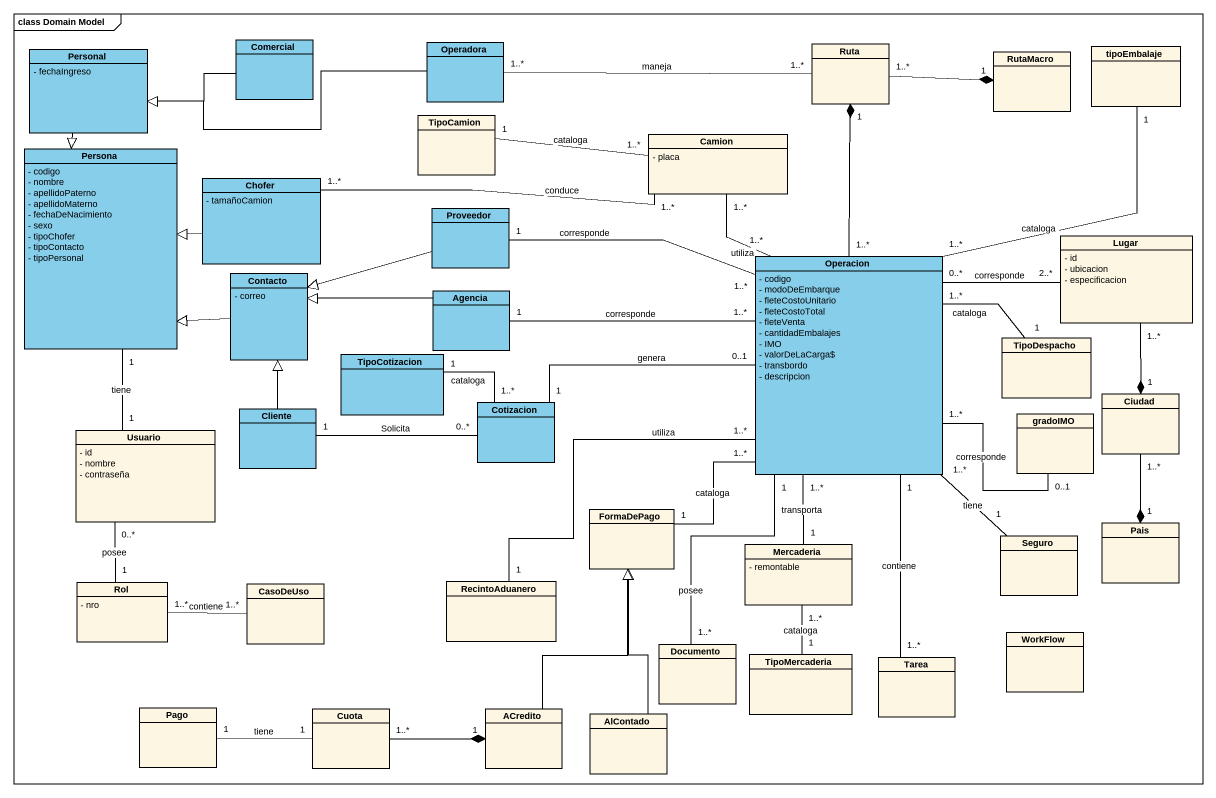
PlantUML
@startuml
mainframe class Domain Model
hide circle
hide empty members
skinparam classAttributeIconSize 0
class Personal #87CEEB {
  - fechaIngreso
}
class Comercial #87CEEB
class Operadora #87CEEB
class Ruta
class RutaMacro
class tipoEmbalaje
class TipoCamion
class Camion {
  - placa
}
class Persona #87CEEB {
  - codigo
  - nombre
  - apellidoPaterno
  - apellidoMaterno
  - fechaDeNacimiento
  - sexo
  - tipoChofer
  - tipoContacto
  - tipoPersonal
}
class Chofer #87CEEB {
  - tamañoCamion
}
class Proveedor #87CEEB
class Lugar {
  - id
  - ubicacion
  - especificacion
}
class Contacto #87CEEB {
  - correo
}
class Operacion #87CEEB {
  - codigo
  - modoDeEmbarque
  - fleteCostoUnitario
  - fleteCostoTotal
  - fleteVenta
  - cantidadEmbalajes
  - IMO
  - valorDeLaCarga$
  - transbordo
  - descripcion
}
class Agencia #87CEEB
class TipoCotizacion #87CEEB
class TipoDespacho
class Cotizacion #87CEEB
class Ciudad
class Usuario {
  - id
  - nombre
  - contraseña
}
class Cliente #87CEEB
class gradoIMO
class FormaDePago
class Mercaderia {
  - remontable
}
class Seguro
class Pais
class Rol {
  - nro
}
class CasoDeUso
class RecintoAduanero
class WorkFlow
class Documento
class TipoMercaderia
class Tarea
class Pago
class Cuota
class ACredito
class AlContado
Personal --|> Persona
Comercial -left-|> Personal
Operadora -left-|> Personal
Operadora "1..*" -right- "1..*" Ruta : maneja
Ruta "1..*" -right-* "1" RutaMacro
tipoEmbalaje "1" -- "1..*" Operacion : cataloga
Camion "1..*" -left- "1" TipoCamion : cataloga
Camion "1..*" -left- "1..*" Chofer : conduce
Persona "1" -- "1" Usuario : tiene
Chofer -left-|> Persona
Proveedor -left-|> Contacto
Proveedor "1" -right- "1..*" Operacion : corresponde
Lugar "1..*" --* "1" Ciudad
Contacto -left-|> Persona
Operacion "1..*" -up-* "1" Ruta
Operacion "1..*" -up- "1..*" Camion : utiliza
Operacion "0..*" -right- "2..*" Lugar : corresponde
Operacion "1..*" -right- "0..1" gradoIMO : corresponde
Operacion "1" -- "1..*" Tarea : contiene
Agencia -left-|> Contacto
Agencia "1" -right- "1..*" Operacion : corresponde
TipoDespacho "1" -left- "1..*" Operacion : cataloga
Cotizacion "1" -right- "0..1" Operacion : genera
Cotizacion "1..*" -left- "1" TipoCotizacion : cataloga
Ciudad "1..*" --* "1" Pais
Usuario "0..*" -- "1" Rol : posee
Cliente -up-|> Contacto
Cliente "1" -right- "0..*" Cotizacion : Solicita
FormaDePago "1" -up- "1..*" Operacion : cataloga
Mercaderia "1" -up- "1..*" Operacion : transporta
Mercaderia "1..*" -- "1" TipoMercaderia : cataloga
Seguro "1" -up- "1..*" Operacion : tiene
CasoDeUso "1..*" -left- "1..*" Rol : contiene
RecintoAduanero "1" -up- "1..*" Operacion : utiliza
Documento "1..*" -up- "1" Operacion : posee
Pago "1" -right- "1" Cuota : tiene
Cuota "1..*" -right-* "1" ACredito
ACredito -up-|> FormaDePago
AlContado -up-|> FormaDePago
@enduml
